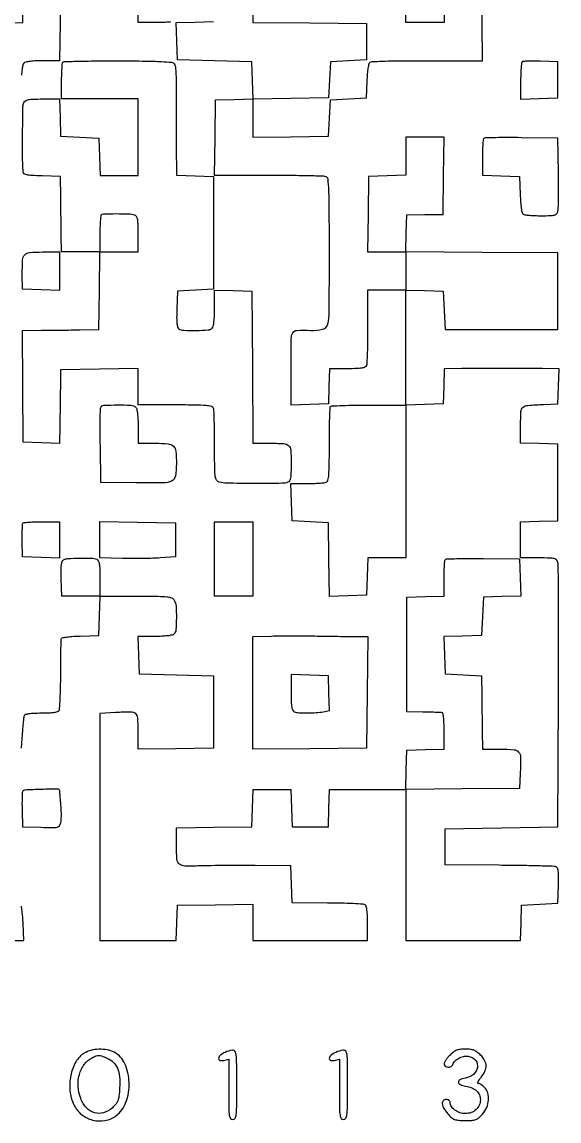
# Model space of a CAD drawing. Extents: x 156 to 936, y 100 to 969.
# Drawn here: x 669 to 936, y 100 to 646 of the extents above; entities that cross this region are included whole.
import ezdxf

# ---------------------------------------------------------------- set-up
doc = ezdxf.new("R2010")
doc.units = 0

msp = doc.modelspace()

# ---------------------------------------------------------------- linework, layer by layer
for points in [[(743.151599, 646.311423, -0.034483), (740.565348, 646.062934, -0.006712), (735.877438, 646), (726.968853, 646), (727.234427, 674.25)], [(669.048716, 285.456746, 0.000052), (669.209553, 287.641124, 0.000305), (669.389543, 290.10965, 0.00019), (669.597414, 293, -0.003823), (669.832213, 295.963694, -0.005026), (670.094314, 298.664062, -0.003709), (670.353041, 300.919174, -0.047348), (670.535581, 301.75, -0.245364), (671.118501, 302.325134, -0.037336), (672.765062, 302.698207, -0.027622), (675.265322, 302.931269, -0.009429), (678.909598, 303, 0.010419), (682.45801, 303.073953, 0.024935), (685.079281, 303.314567, 0.030062), (686.922923, 303.691177, 0.185788), (687.690983, 304.25, 0.128795), (688.016827, 305.239112, 0.00327), (688.280272, 309.979688, 0.006775), (688.478991, 315.586609, 0.004545), (688.561007, 322, -0.001043), (688.598077, 328.410846, -0.001561), (688.659609, 334.009289, -0.000633), (688.733435, 338.808885, -0.034509), (688.811007, 339.712474, -0.294243), (689.319491, 340.284148, -0.028483), (691.220184, 340.698312, -0.023574), (694.080475, 341.015544, -0.008061), (698.25, 341.212474), (707.5, 341.5), (707.786212, 351.25), (708.072424, 361), (726.001028, 361, -0.002155), (736.960232, 360.952766, -0.023261), (741.384548, 360.708594, -0.064996), (743.720129, 360.158147, -0.181488), (744.964816, 359.065741, -0.107088), (745.817478, 356.078409, -0.018612), (745.979465, 350.178425, -0.015314), (745.740238, 344.259859, -0.180517), (744.8, 342.2, -0.145015), (743.858679, 341.688958, -0.021051), (741.684979, 341.321964, -0.020283), (738.809501, 341.078116, -0.01101), (735.262474, 341), (726.924948, 341), (727.212474, 331.75), (727.5, 322.5), (746, 322), (764.5, 321.5), (764.5, 303.5), (764.5, 285.5), (745.75, 285.227935), (727, 284.955869), (727, 293.861303, 0.013949), (726.811827, 300.604941, 0.20847), (725.775366, 302.661398, 0.178817), (723.486826, 303.468379, 0.00981), (715.75, 303.201294), (708, 302.7814), (708, 246.3907), (708, 190), (726.961067, 190), (745.922134, 190), (746.211067, 198.75), (746.5, 207.5), (765.25, 207.772065), (784, 208.044131), (784, 199.022065), (784, 190), (812.5, 190), (841, 190), (841, 198.440983, 0.009585), (840.92738, 202.22901, 0.024001), (840.689017, 204.983238, 0.029014), (840.314643, 206.905665, 0.188703), (839.75, 207.690983, 0.129806), (838.753399, 208.017099, 0.002962), (833.726562, 208.279504, 0.006434), (827.796773, 208.477403, 0.004289), (821, 208.558393), (803.5, 208.616785), (803.212474, 217.808393), (802.924948, 227), (785.212474, 227.152693, 0.001647), (777.798245, 227.192192, 0.001511), (770.168087, 227.184661, 0.001509), (763.36026, 227.13683, 0.00497), (758.870374, 227.0471, -0.010476), (750.258984, 226.969848, -0.163555), (747.514453, 227.929031, -0.211555), (746.259249, 230.263284, -0.019106), (746, 237.045322), (746, 245.955869), (764.75, 246.227935), (783.5, 246.5), (783.787526, 255.75), (784.075052, 265), (793.5, 265), (802.924948, 265), (803.212474, 255.75), (803.5, 246.5), (812.5, 246.5), (821.5, 246.5), (821.787526, 255.75), (822.075052, 265), (841.037526, 265), (860, 265), (860, 227.5), (860, 190), (888.461067, 190), (916.922134, 190), (917.211067, 198.75), (917.5, 207.5), (926.5, 208), (935.5, 208.5), (935.789171, 217.266353, 0.006896), (935.875151, 221.747998, 0.031777), (935.724352, 224.338655, 0.059521), (935.346252, 225.879848, 0.214426), (934.650205, 226.580735, 0.084383), (933.527311, 226.806067, 0.000936), (925.751154, 227.022305, 0.002884), (916.759324, 227.203614, 0.001871), (906.361033, 227.314381), (879.5, 227.5), (879.5, 236.5), (879.5, 245.5), (907.5, 246), (935.5, 246.5), (935.775965, 311, 0.000804), (935.842421, 335.887072, 0.001273), (935.810766, 357.214063, 0.000271), (935.725021, 375.961991, 0.0582), (935.506913, 377.75, 0.122617), (934.85145, 379.003915, 0.154504), (933.732859, 379.672196, 0.053326), (931.548599, 379.947537, 0.004711), (925.980948, 380), (917, 380), (917, 388.962474), (917, 397.924948), (926.25, 398.212474), (935.5, 398.5), (935.5, 417.5), (935.5, 436.5), (926.25, 436.787526), (917, 437.075052), (917, 446.018474, -0.014194), (917.190094, 452.713321, -0.199365), (918.215838, 454.834916, -0.165063), (920.527107, 455.811311, -0.009054), (928.5, 456.245668), (935.5, 456.5), (935.788933, 465.25), (936.077866, 474), (927.788933, 474.065134, 0.000906), (916.804713, 474.131539, 0.000875), (905.692532, 474.159122, 0.000916), (895.575475, 474.147996, 0.001976), (887.788933, 474.094396), (879.077866, 474), (878.788933, 465.25), (878.5, 456.5), (869.25, 456.212474), (860, 455.924948), (860, 484.5), (860, 513.075052), (869.25, 512.787526), (878.5, 512.5), (879, 503), (879.5, 493.5), (907.5, 493.5), (935.5, 493.5), (935.5, 512.5), (935.5, 531.5), (897.712634, 531.762062), (859.925268, 532.024123), (860.212634, 541.262062), (860.5, 550.5), (869.5, 550.547076), (878.5, 550.594153), (878.771593, 569.797076), (879.043186, 589), (869.521593, 589), (860, 589), (860, 579.537526), (860, 570.075052), (850.75, 569.787526), (841.5, 569.5), (841.227935, 550.75), (840.955869, 532), (850.477935, 532), (860, 532), (860, 522.5), (860, 513), (850.5, 513), (841, 513), (841, 495.081787, -0.003154), (840.955961, 488.101301, -0.004625), (840.821697, 481.9624, -0.002287), (840.635929, 476.759931, -0.081716), (840.393011, 475.581787, -0.192048), (839.6553, 474.783343, -0.07006), (838.160359, 474.311801, -0.034654), (835.587627, 474.06308, -0.006774), (830.931944, 474), (822.077866, 474), (821.788933, 465.25), (821.5, 456.5), (812.25, 456.212474), (803, 455.924948), (803, 474.462474, -0.00262), (803.075873, 488.941471, -0.118083), (803.80029, 491.832018, -0.270979), (805.767586, 493.067913, -0.018146), (812.684577, 493.035926, 0.069854), (818.680952, 493.628903, 0.280773), (821.175319, 496.123778, 0.058189), (821.921771, 502.232107, 0.001338), (822, 531.460399, 0.001056), (821.9543, 553.103097, 0.009363), (821.73534, 562.642369, 0.013184), (821.359818, 568.152842, 0.284844), (820.418213, 569.393011, 0.08535), (819.185206, 569.637978, 0.001139), (811.387369, 569.821697, 0.003216), (802.335541, 569.956086, 0.002103), (791.896147, 570), (764.955869, 570), (765.227935, 588.75), (765.5, 607.5), (774.75, 607.787526), (784, 608.075052), (784, 598.515461), (784, 588.955869), (802.75, 589.227935), (821.5, 589.5), (822, 598.5), (822.5, 607.5), (831.5, 608), (840.5, 608.5), (840.793967, 616.968156, -0.010756), (840.994373, 620.529606, -0.020693), (841.333964, 623.367373, -0.020307), (841.765609, 625.484887, -0.188273), (842.293967, 626.234631, -0.134454), (843.262573, 626.552842, -0.002905), (848.286353, 626.775559, -0.006452), (854.206296, 626.927078, -0.004284), (861, 626.955045, 0.000518), (868.415719, 626.92972, 0.000444), (876.22697, 626.91807, 0.000447), (883.326047, 626.920122, 0.001278), (888.262025, 626.938571), (898.02405, 627), (897.762025, 664.75)], [(688.5, 664.5), (688.227935, 645.75), (687.955869, 627), (679.677935, 627, 0.011128), (676.160339, 626.921703, 0.02036), (673.302088, 626.677518, 0.021115), (671.138697, 626.310247, 0.144751), (670.2, 625.8, 0.144849), (669.689458, 624.860329, 0.021091), (669.322289, 622.693122, 0.020332), (669.07823, 619.828493, 0.011084)], [(660.598013, 645.785515), (669.696026, 646.071029), (669.493394, 654.785515, 0.001366)], [(641.102616, 190), (670.205232, 190), (669.852616, 198.417236, 0.008806), (669.656981, 201.702529, 0.012595), (669.358926, 204.606533, 0.008511), (669.011337, 206.99543, 0.157265)]]:
    msp.add_lwpolyline(points, format="xyb")
for points in [[(878.965752, 673.664854), (879.001795, 646), (869.500897, 646), (860, 646), (860, 655.5)], [(784, 655.493508), (784, 646.031147), (812.25, 645.765573), (840.5, 645.5), (840.5, 636.5), (840.5, 627.5), (831.5, 627), (822.5, 626.5), (822, 617.5), (821.5, 608.5), (802.787816, 608.228074), (784.075632, 607.956148), (783.787816, 617.228074), (783.5, 626.5), (765, 627), (746.5, 627.5), (746.212977, 636.711984), (745.925954, 645.923969), (755.212977, 646.211984), (764.5, 646.5)]]:
    msp.add_lwpolyline(points)
for points in [[(744.967828, 625.538765, -0.144899), (745.439283, 624.438817, -0.011732), (745.736467, 621.275524, -0.013513), (745.916095, 617.118645, -0.006768), (745.929898, 611.858518, 0.001608), (745.885372, 606.07328, 0.000821), (745.864753, 598.808525, 0.000816), (745.868011, 591.320799, 0.001225), (745.897515, 584.787526), (746, 570.075052), (755.25, 569.787526), (764.5, 569.5), (764.5, 541.5), (764.5, 513.5), (755.5, 513), (746.5, 512.5), (746.208654, 503.58457, 0.007874), (746.136581, 499.325344, 0.025891), (746.278743, 496.518036, 0.03736), (746.608404, 494.675579, 0.190691), (747.208654, 493.849883, 0.132959), (749.695491, 493.077946, 0.014429), (755.756126, 493.030935, 0.012557), (761.857757, 493.313098, 0.18044), (763.8, 494.2, 0.147163), (764.31737, 495.162609, 0.020491), (764.682108, 497.423259, 0.019645), (764.923314, 500.443228, 0.010104), (765, 504.237526), (765, 513.075052), (774.25, 512.787526), (783.5, 512.5), (783.762025, 474.75), (784.02405, 437), (791.930238, 437, -0.011363), (799.395765, 436.830316, -0.17403), (801.743636, 435.865048, -0.196397), (802.798403, 433.671836, -0.015105), (803, 427, -0.006853), (802.936736, 422.384548, -0.03487), (802.68772, 419.828701, -0.070374), (802.215888, 418.342194, -0.191418), (801.418213, 417.606989, -0.090024), (798.59788, 417.073806, -0.001991), (784.670627, 417.027849, -0.00264), (771.043416, 417.109092, -0.062731), (767.25, 417.630286, -0.186392), (765.951057, 418.578145, -0.112177), (765.291224, 420.394613, -0.029469), (765.040692, 424.179924, -0.001792), (765, 435.534844, 0.003266), (764.955949, 442.278945, 0.004767), (764.821697, 448.218736, 0.002422), (764.635735, 453.245617, 0.081325), (764.393011, 454.418213, 0.24904), (763.393178, 455.288503, 0.036273), (760.640441, 455.72025, 0.018295), (755.723448, 455.948927, 0.002472), (745.393011, 456), (727, 456), (727, 465.021593), (727, 474.043186), (707.75, 473.771593), (688.5, 473.5), (688.356392, 464, 0.000223), (688.29367, 459.724695, 0.000139), (688.223716, 454.709289, 0.000139), (688.157453, 449.761517, 0.000252), (688.106392, 445.712474), (688, 436.924948), (678.926947, 437.212474), (669.853894, 437.5), (669.664381, 465.25), (669.474868, 493), (678.987434, 493.079024, 0.000763), (683.316969, 493.121594, 0.000448), (688.496309, 493.185059, 0.000448), (693.674448, 493.257786, 0.000764), (698, 493.329024), (707.5, 493.5), (707.771593, 512.75), (708.043186, 532), (698.521593, 532), (689, 532), (688.834825, 540.25, -0.001128), (688.765422, 544.156676, -0.000544), (688.693253, 549.160938, -0.000539), (688.629323, 554.377788, -0.000774), (688.584825, 559), (688.5, 569.5), (679.25, 569.787526, -0.005526), (674.111285, 570.004125, -0.039298), (671.641921, 570.331316, -0.103032), (670.383718, 570.886608, -0.223564), (669.879856, 571.787526, -0.015875), (669.588183, 579.399958, -0.004312), (669.613176, 591.448891, -0.001401), (669.786053, 604.253644, -0.106077), (670.248574, 606.25, -0.153227), (671.074763, 607.149179, -0.084347), (672.488439, 607.673706, -0.039751), (674.914971, 607.93566, -0.00702), (679.497658, 608), (687.924948, 608), (688.212474, 598.75), (688.5, 589.5), (698, 589), (707.5, 588.5), (707.787526, 579.25), (708.075052, 570), (717.537526, 570), (727, 570), (727, 589), (727, 608), (708, 608), (689, 608), (689, 616.833333, -0.007041), (689.048347, 620.266537, -0.010479), (689.195886, 623.267761, -0.005874), (689.400919, 625.767892, -0.174702), (689.666847, 626.333514, -0.192438), (690.297569, 626.604032, -0.000798), (698.001084, 626.783932, -0.003754), (706.792207, 626.90917, -0.002337), (717.102292, 626.930428, -0.002062), (730.740394, 626.838551, -0.00976), (738.552244, 626.601148, -0.009996), (743.62201, 626.246232, -0.199637)], [(917.702644, 626.369311, 0.173388), (917.422777, 625.777963, 0.006353), (917.206402, 623.267253, 0.010931), (917.050962, 620.245903, 0.007385), (917, 616.795808), (917, 607.924948), (926.25, 608.212474), (935.5, 608.5), (935.5, 617.5), (935.5, 626.5), (926.952644, 626.785977, 0.007913), (923.626528, 626.84459, 0.011703), (920.709672, 626.781547, 0.007016), (918.290922, 626.638564, 0.179987)], [(898.688496, 588.355163, 0.173718), (898.414183, 587.774588, 0.006232), (898.202246, 585.285144, 0.010818), (898.049931, 582.291191, 0.007299), (898, 578.870859), (898, 570.075052), (907.25, 569.787526), (916.5, 569.5), (916.792098, 560.532999, 0.009786), (916.991711, 556.707636, 0.020298), (917.326695, 553.737125, 0.020215), (917.75425, 551.552989, 0.195149), (918.292098, 550.798312, 0.110623), (919.132389, 550.495574, 0.00952), (921.416145, 550.251635, 0.012192), (924.181845, 550.077197, 0.009156), (927.230948, 550.015313, 0.006041), (931.933476, 550.062814, 0.060391), (933.877347, 550.342335, 0.158108), (934.899347, 551.007647, 0.110089), (935.516124, 552.25, 0.054093), (935.724896, 553.805286, 0.002845), (935.823778, 558.832812, 0.00446), (935.854068, 564.824029, 0.003227), (935.785177, 571.5), (935.5, 588.5), (917.438496, 588.77183, 0.003617), (910.465536, 588.826322, 0.0057), (904.480314, 588.761564, 0.001798), (899.321579, 588.628369, 0.19128)], [(708.652255, 550.318922, 0.175285), (708.392003, 549.763743, 0.005664), (708.1916, 547.263475, 0.010277), (708.04728, 544.265516, 0.006887), (708, 540.833333), (708, 532), (717.5, 532), (727, 532), (727, 540.932612, 0.00584), (726.941747, 545.920313, 0.040231), (726.688131, 548.355421, 0.09879), (726.162332, 549.667531, 0.185939), (725.25, 550.325824, 0.056), (722.252531, 550.764996, 0.008503), (716.192151, 550.865545, 0.004071), (709.812621, 550.810951, 0.194576)], [(688, 522.462474), (688, 512.924948), (678.781651, 513.212474), (669.563303, 513.5), (669.471582, 521, -0.015639), (669.605582, 528.034671, -0.174399), (670.669374, 530.581636, -0.190451), (673.06869, 531.750804, -0.019261), (679.535184, 532), (688, 532)], [(725.8, 454.8, -0.144849), (726.310542, 453.860329, -0.021091), (726.677711, 451.693122, -0.020332), (726.92177, 448.828493, -0.011084), (727, 445.3), (727, 437), (735.464816, 437, -0.020924), (741.886882, 436.731134, -0.173629), (744.499284, 435.540886, -0.179179), (745.718823, 432.982749, -0.02257), (746, 426.756871, -0.040835), (745.502442, 420.674671, -0.246223), (743.655811, 418.225723, -0.108233), (739.58362, 417.288379, -0.005574), (726, 417.295607), (708.5, 417.5), (708.226045, 435.466382, -0.002658), (708.15674, 442.444392, -0.003993), (708.177256, 448.532202, -0.001669), (708.253719, 453.735302, -0.087315), (708.44466, 454.716382, -0.294772), (709.960266, 455.823947, -0.01324), (716.731558, 456.035936, -0.015781), (723.44629, 455.856329, -0.183803)], [(860, 417.965389), (860, 380), (850.537526, 380), (841.075052, 380), (840.787526, 370.75), (840.5, 361.5), (831.272703, 361.212775), (822.045405, 360.925549), (821.772703, 379.212775), (821.5, 397.5), (812.5, 398), (803.5, 398.5), (803.212474, 407.75), (802.924948, 417), (810.880687, 417, 0.007017), (814.042924, 417.044383, 0.008872), (816.964077, 417.178303, 0.007277), (819.399219, 417.368898, 0.068543), (820.418213, 417.606989, 0.248425), (821.287585, 418.603434, 0.03667), (821.719978, 421.333113, 0.018449), (821.948829, 426.20933, 0.002501), (822, 436.440322, -0.003214), (822.045199, 443.472168, -0.005089), (822.183983, 449.496661, -0.001459), (822.372504, 454.712531, -0.188784), (822.626325, 455.292992, -0.188796), (823.207129, 455.546947, -0.001437), (828.465934, 455.737017, -0.005048), (834.537988, 455.877653, -0.003187), (841.626325, 455.925047), (860, 455.930777)], [(688, 388.962474), (688, 379.924948), (678.75, 380.212474), (669.5, 380.5), (669.418246, 388.5, -0.004636), (669.415288, 391.619676, -0.006745), (669.475296, 394.370312, -0.003655), (669.574013, 396.68558, -0.108019), (669.727263, 397.25, -0.251209), (670.16708, 397.549757, -0.006451), (672.629659, 397.779688, -0.012206), (675.603881, 397.945787, -0.007845), (679.059017, 398), (688, 398)], [(745.5, 389), (745.5, 380.5), (738, 380, -0.009959), (734.339427, 379.82911, -0.004157), (729.398438, 379.738096, -0.004111), (724.106254, 379.728133, -0.005314), (719.25, 379.81054), (708, 380.121081), (708, 389.082606), (708, 398.044131), (726.75, 397.772065), (745.5, 397.5)], [(706.418213, 379.393011, -0.192406), (707.217093, 378.653872, -0.06988), (707.688469, 377.154102, -0.034532), (707.937024, 374.571713, -0.00673), (708, 369.893011), (708, 361), (698.573474, 361), (689.146947, 361), (688.823474, 369.593186, -0.007215), (688.72013, 374.047727, -0.033106), (688.868415, 376.627274, -0.061839), (689.265736, 378.202155, -0.169438), (690, 379.062778, -0.117729), (692.146514, 379.713611, -0.009976), (697.954523, 379.946424, -0.011588), (703.724507, 379.928748, -0.085248)], [(916.787023, 370.288016), (917.074046, 361.076031), (907.787023, 360.788016), (898.5, 360.5), (898, 351), (897.5, 341.5), (888.212977, 341.211984), (878.925954, 340.923969), (879.212977, 331.711984), (879.5, 322.5), (888.5, 322), (897.5, 321.5), (897.670976, 312, -0.000662), (897.742218, 307.72731, -0.000413), (897.814941, 302.720312, -0.000414), (897.878466, 297.784501, -0.000753), (897.920976, 293.75), (898, 285), (906.980948, 285, -0.017192), (913.752097, 284.767116, -0.20709), (916.017836, 283.595696, -0.171789), (916.939951, 281.02952, -0.011142), (916.798618, 272.988223), (916.5, 265.5), (888.213599, 265.234365), (859.927199, 264.96873), (860.213599, 274.734365), (860.5, 284.5), (869.75, 284.787526), (879, 285.075052), (879, 294.037526, 0.007552), (878.936285, 298.255654, 0.02649), (878.710609, 300.962615, 0.038764), (878.34269, 302.658527, 0.295874), (877.75, 303.162153, 0.023907), (876.916404, 303.229987, 0.001593), (874.517187, 303.302478, 0.002295), (871.655321, 303.366681, 0.001715), (868.5, 303.412153), (860.5, 303.5), (860.5, 332), (860.5, 360.5), (869.75, 360.787526), (879, 361.075052), (879, 369.870859, -0.006601), (879.045099, 373.286565, -0.009895), (879.182819, 376.265718, -0.005277), (879.37378, 378.755819, -0.176372), (879.622364, 379.289031, -0.191615), (880.199301, 379.537565, -0.001475), (885.386902, 379.668152, -0.005144), (891.37862, 379.739636, -0.003247), (898.372364, 379.705698), (916.5, 379.5)], [(831.765819, 341.037566), (841.031637, 341), (840.765819, 313.25), (840.5, 285.5), (812.25, 285.234427), (784, 284.968853), (784, 312.946901), (784, 340.924948), (793.25, 341.212474, -0.004375), (797.512192, 341.307635, -0.002418), (802.720312, 341.353137, -0.00241), (807.999657, 341.348281, -0.003875), (812.5, 341.287566, 0.001274), (817.00143, 341.203418, 0.000792), (822.284334, 341.126499, 0.000794), (827.497552, 341.067131, 0.001436)], [(803, 313.144515, 0.006687), (803.062877, 308.443624, 0.034414), (803.311272, 305.851928, 0.069706), (803.782488, 304.347501, 0.192751), (804.581787, 303.606989, 0.078039), (806.798187, 303.133083, 0.014165), (811.014952, 303.021077, 0.0162), (815.448713, 303.172638, 0.032719), (818.912002, 303.6324), (822.074004, 304.264801), (821.787002, 312.8824), (821.5, 321.5), (812.25, 321.787526), (803, 322.075052)], [(669.558366, 263.75, 0.06329), (669.41572, 262.9083, 0.004459), (669.337866, 260.517187, 0.006248), (669.306002, 257.655309, 0.004667), (669.339751, 254.5), (669.5, 246.5), (678.721624, 246.21285, 0.003914), (684.756875, 246.072193, 0.059534), (686.833292, 246.287775, 0.182083), (687.895953, 246.987956, 0.095809), (688.574497, 248.440795, 0.047231), (688.783731, 249.811185, 0.012036), (688.858065, 252.059498, 0.012159), (688.818453, 254.642223, 0.012047), (688.653402, 257.227945, -0.000228), (688.438126, 259.685306, -0.00032), (688.248467, 261.877896, -0.000186), (688.090334, 263.727861, -0.004407), (688.05053, 264.25, 0.395247), (687.088741, 265.147294, 0.006237), (678.926619, 265.028462, 0.006478), (670.773439, 264.702257, 0.315802)], [(700.191858, 133.975602, 0.12897), (696.001409, 129.625979, 0.078259), (693.509502, 122.884011, 0.073782), (693.124279, 115.268546, 0.088753), (695.060108, 108.375833, 0.110844), (698.860274, 103.595178, 0.105169), (704.408581, 100.785084, 0.10706), (710.536725, 100.503354, 0.118829), (715.976551, 102.828424, 0.148257), (720.967488, 109.588569, 0.093062), (722.505919, 119.369923, 0.096086), (720.392318, 128.770074, 0.171861), (715.039849, 134.479393, 0.074927), (711.61062, 135.645092, 0.053055), (707.549156, 135.938403, 0.053098), (703.52118, 135.370716, 0.075493)], [(711.465701, 131.578778, -0.090448), (714.632707, 129.521084, -0.102891), (716.699891, 126.558018, -0.080044), (717.73508, 122.405981, -0.035274), (717.814952, 116.730892, -0.01176), (717.484796, 112.610912, -0.062274), (716.974375, 110.409858, -0.087126), (716.01426, 108.756348, -0.035439), (714.194915, 106.882849, -0.1093), (709.816062, 104.425008, -0.145315), (705.274934, 104.40171, -0.137684), (701.281052, 106.889706, -0.09408), (698.459465, 111.466967, -0.076514), (697.165489, 117.476588, -0.082841), (697.798259, 123.426255, -0.090409), (700.224561, 128.428781, -0.116563), (704.096399, 131.735258, -0.023149), (706.104768, 132.65253, -0.101187), (707.382738, 132.885684, -0.081723), (708.780887, 132.625027, -0.012096)], [(770.25, 134.415558, 0.065033), (767.922107, 133.013361, 0.180329), (766.95197, 131.402054, 0.39523), (767.581418, 130.414928, 0.124709), (769.5, 130.410644), (772, 131.038104), (772, 116.019052, 0.002218), (772.042062, 106.537149, 0.030888), (772.283291, 103.127382, 0.11946), (772.882263, 101.583913, 0.245465), (774, 101, 0.267644), (775.131287, 101.652291, 0.103099), (775.721429, 103.4375, 0.026629), (775.959338, 107.362042, 0.001825), (776, 118.5, 0.002827), (775.927251, 131.366248, 0.084042), (775.349359, 134.560154, 0.362139), (773.794738, 135.469387, 0.061722)], [(825.25, 134.415558, 0.065033), (822.922107, 133.013361, 0.180329), (821.95197, 131.402054, 0.39523), (822.581418, 130.414928, 0.124709), (824.5, 130.410644), (827, 131.038104), (827, 116.019052, 0.002218), (827.042062, 106.537149, 0.030888), (827.283291, 103.127382, 0.11946), (827.882263, 101.583913, 0.245465), (829, 101, 0.267644), (830.131287, 101.652291, 0.103099), (830.721429, 103.4375, 0.026629), (830.959338, 107.362042, 0.001825), (831, 118.5, 0.002827), (830.927251, 131.366248, 0.084042), (830.349359, 134.560154, 0.362139), (828.794738, 135.469387, 0.061722)], [(881.923077, 133.076923, 0.024625), (880.804223, 131.842082, 0.027718), (879.858654, 130.549279, 0.028583), (879.187352, 129.373898, 0.115959), (879, 128.576923, 0.237603), (879.541687, 127.501377, 0.152809), (880.888156, 127.033523, 0.131652), (882.414022, 127.391846, 0.179888), (883.339267, 128.441733, -0.117642), (884.563738, 130.229175, -0.07047), (886.706079, 131.679989, -0.069551), (889.203417, 132.49563, -0.106072), (891.47409, 132.417147, -0.168062), (894.699299, 130.309079, -0.211552), (895.545386, 126.880031, -0.176909), (893.567136, 123.466576, -0.128173), (889.556856, 121.576644, 0.053903), (886.879136, 120.768392, 0.305821), (886.108551, 119.582862, 0.303536), (886.91808, 118.416182, 0.053532), (889.624028, 117.673586, -0.0567), (892.738115, 116.797794, -0.090105), (895.066941, 115.314416, -0.104754), (896.495667, 113.292563, -0.101957), (897, 110.845012, -0.102719), (896.442322, 108.159079, -0.105788), (894.864047, 105.949417, -0.100699), (892.446182, 104.503199, -0.084785), (889.5, 104, -0.082872), (886.835803, 104.444626, -0.075648), (884.366662, 105.735552, -0.083841), (882.608012, 107.546466, -0.152022), (882, 109.5, 0.130775), (881.846791, 110.075754, 0.10214), (881.416667, 110.5625, 0.08892), (880.769411, 110.888136, 0.072314), (880, 111, 0.212291), (878.537496, 110.349742, 0.216921), (878.058138, 108.836797, 0.107841), (878.8695, 106.507941, 0.044809), (880.868475, 103.821172, 0.031525), (882.677592, 102.036651, 0.088187), (884.200166, 101.124792, 0.072199), (886.116222, 100.697256, 0.016424), (889.448692, 100.555396, 0.015881), (892.83288, 100.630065, 0.07571), (894.72113, 101.022575, 0.091987), (896.226198, 101.923815, 0.029579), (898.080218, 103.765777, 0.080673), (900.165323, 107.029436, 0.084736), (901.064905, 110.73018, 0.092431), (900.658823, 114.247308, 0.12213), (899, 117, 0.024843), (898.154375, 117.765525, 0.027869), (897.267637, 118.4125, 0.028776), (896.460492, 118.871502, 0.11539), (895.911106, 119, -0.455658), (895.700456, 119.24227, -0.078717), (895.902563, 119.903788, -0.041926), (896.493249, 120.894978, -0.019572), (897.411106, 122.076725, 0.06323), (899.299279, 125.001804, 0.119892), (899.875712, 127.729321, 0.122239), (899.131513, 130.380714, 0.067222), (897.076923, 133.076923, 0.03374), (895.362387, 134.574462, 0.070691), (893.819869, 135.43595, 0.065954), (892.029621, 135.867376, 0.026196), (889.5, 136, 0.026196), (886.970379, 135.867376, 0.065954), (885.180131, 135.43595, 0.070691), (883.637613, 134.574462, 0.03374)]]:
    msp.add_lwpolyline(points, format="xyb", close=True)
msp.add_lwpolyline([(784, 379.5), (784, 361), (774.5, 361), (765, 361), (765, 379.5), (765, 398), (774.5, 398), (784, 398)], close=True)

doc.saveas('drawing.dxf')
